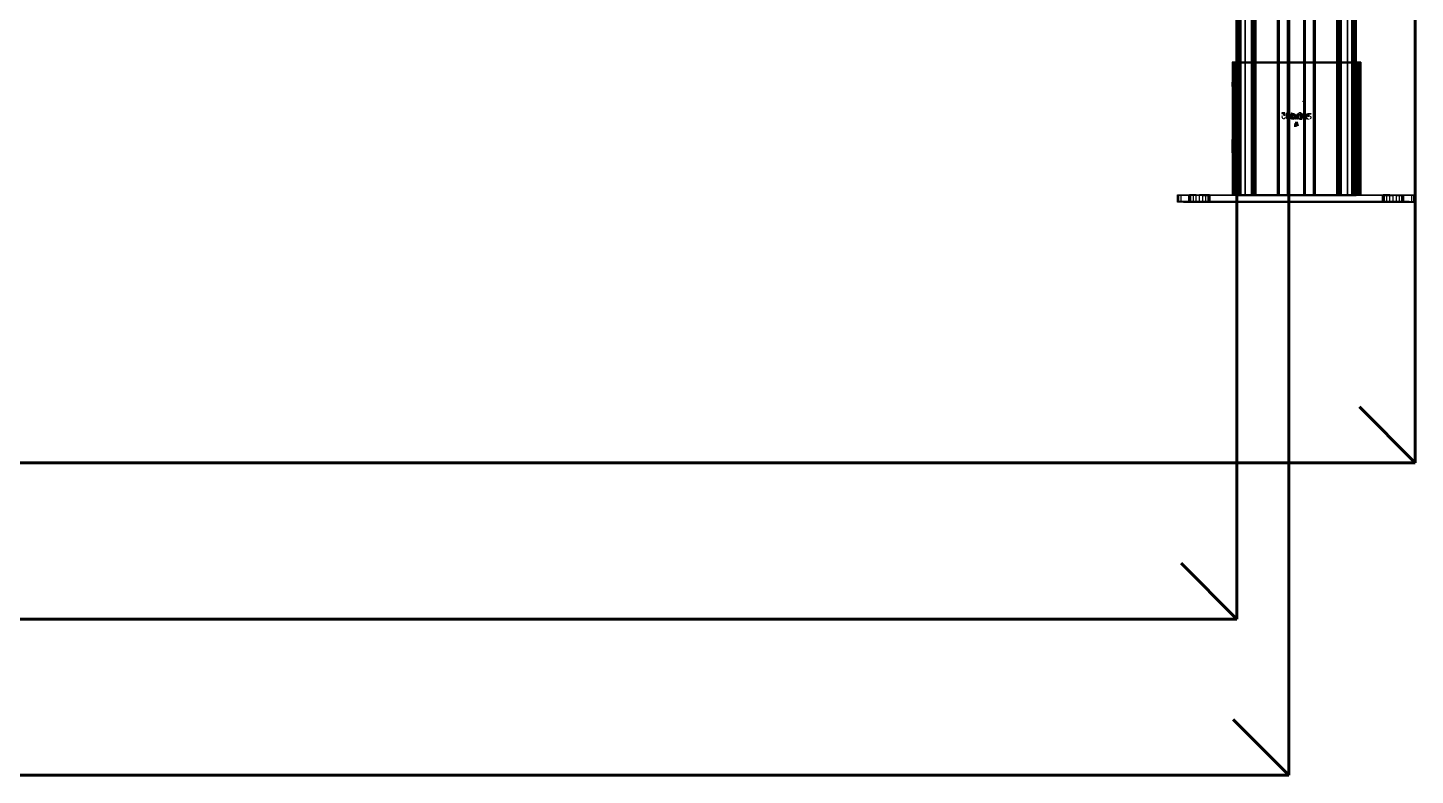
# Model space of a CAD drawing. Extents: x -1.15 to 3.72, y -0.59 to 4.79.
# Drawn here: x 2.678 to 3.724, y -0.592 to -0.028 of the extents above; entities that cross this region are included whole.
import ezdxf

# ---------------------------------------------------------------- set-up
doc = ezdxf.new("R2010")
doc.units = 0
doc.layers.add('DIMS', color=7, linetype='Continuous')
doc.layers.add('OUTLINES', color=7, linetype='Continuous', true_color=0x000009)

msp = doc.modelspace()

# ---------------------------------------------------------------- linework, layer by layer
at = {"layer": 'DIMS', "lineweight": 60}
for p, q in [((3.5896, 2.2928), (3.5896, -0.4739)), ((3.629, 2.2928), (3.629, -0.5916)), ((3.7242, 2.2928), (3.7242, -0.3561)), ((3.7242, -0.3561), (3.6822, -0.3141)), ((-0.555, -0.3561), (3.7242, -0.3561)), ((3.5896, -0.4739), (3.5476, -0.4319)), ((-0.4204, -0.4739), (3.5896, -0.4739)), ((3.629, -0.5916), (3.587, -0.5496)), ((-0.4599, -0.5916), (3.629, -0.5916))]:
    msp.add_line(p, q, dxfattribs=at)
at = {"layer": 'OUTLINES'}
for p, q in [((3.5896, 4.7451), (3.5896, -0.1549)), ((3.5897, 4.7456), (3.5897, -0.1544)), ((3.5897, -0.1549), (3.5897, 4.7451)), ((3.59, 4.7456), (3.59, -0.1544)), ((3.59, 4.7451), (3.59, -0.1549)), ((3.5902, -0.1544), (3.5902, 4.7456)), ((3.5902, 4.7451), (3.5902, -0.1549)), ((3.5912, 4.7456), (3.5912, -0.1544)), ((3.5912, 4.7451), (3.5912, -0.1549)), ((3.5913, -0.1544), (3.5913, 4.7456)), ((3.5913, 4.7451), (3.5913, -0.1549)), ((3.5914, -0.1544), (3.5914, 4.7456)), ((3.5914, -0.1549), (3.5914, 4.7451)), ((3.5915, 4.7456), (3.5915, -0.1544)), ((3.5915, -0.1549), (3.5915, 4.7451)), ((3.592, -0.1544), (3.592, 4.7456)), ((3.592, -0.1549), (3.592, 4.7451)), ((3.5928, 4.7456), (3.5928, -0.1544)), ((3.5928, -0.1549), (3.5928, 4.7451)), ((3.5959, 4.7456), (3.5959, -0.1544)), ((3.5959, -0.1549), (3.5959, 4.7451)), ((3.6008, -0.1544), (3.6008, 4.7456)), ((3.6008, 4.7451), (3.6008, -0.1549)), ((3.6016, 4.7456), (3.6016, -0.1544)), ((3.6016, 4.7451), (3.6016, -0.1549)), ((3.6021, 4.7456), (3.6021, -0.1544)), ((3.6021, -0.1549), (3.6021, 4.7451)), ((3.6022, 4.7456), (3.6022, -0.1544)), ((3.6022, 4.7451), (3.6022, -0.1549)), ((3.6023, -0.1544), (3.6023, 4.7456)), ((3.6023, 4.7451), (3.6023, -0.1549)), ((3.6024, -0.1544), (3.6024, 4.7456)), ((3.6024, -0.1549), (3.6024, 4.7451)), ((3.6034, -0.1544), (3.6034, 4.7456)), ((3.6034, 4.7451), (3.6034, -0.1549)), ((3.6036, -0.1544), (3.6036, 4.7456)), ((3.6036, -0.1549), (3.6036, 4.7451)), ((3.6039, 4.7456), (3.6039, -0.1544)), ((3.6039, -0.1549), (3.6039, 4.7451)), ((3.604, -0.1549), (3.604, 4.7451)), ((3.6204, 4.7456), (3.6204, -0.1544)), ((3.6204, -0.1549), (3.6204, 4.7451)), ((3.6208, -0.1544), (3.6208, 4.7456)), ((3.6208, 4.7451), (3.6208, -0.1549)), ((3.6216, 4.7456), (3.6216, -0.1544)), ((3.6216, -0.1549), (3.6216, 4.7451)), ((3.6278, 4.7456), (3.6278, -0.1544)), ((3.6278, -0.1549), (3.6278, 4.7451)), ((3.6286, -0.1544), (3.6286, 4.7456)), ((3.6286, 4.7451), (3.6286, -0.1549)), ((3.629, 4.7456), (3.629, -0.1544)), ((3.629, -0.1549), (3.629, 4.7451)), ((3.6401, -0.1544), (3.6401, 4.7456)), ((3.6401, 4.7451), (3.6401, -0.1549)), ((3.6405, 4.7456), (3.6405, -0.1544)), ((3.6405, -0.1549), (3.6405, 4.7451)), ((3.6413, -0.1544), (3.6413, 4.7456)), ((3.6413, 4.7451), (3.6413, -0.1549)), ((3.6475, -0.1544), (3.6475, 4.7456)), ((3.6475, 4.7451), (3.6475, -0.1549)), ((3.6483, 4.7456), (3.6483, -0.1544)), ((3.6483, -0.1549), (3.6483, 4.7451)), ((3.6484, 4.7456), (3.6484, -0.1544)), ((3.6484, -0.1549), (3.6484, 4.7451)), ((3.6488, -0.1544), (3.6488, 4.7456)), ((3.6488, 4.7451), (3.6488, -0.1549)), ((3.6651, -0.1544), (3.6651, 4.7456)), ((3.6653, -0.1544), (3.6653, 4.7456)), ((3.6653, 4.7451), (3.6653, -0.1549)), ((3.6655, -0.1544), (3.6655, 4.7456)), ((3.6655, -0.1549), (3.6655, 4.7451)), ((3.6658, 4.7456), (3.6658, -0.1544)), ((3.6658, -0.1549), (3.6658, 4.7451)), ((3.6667, -0.1544), (3.6667, 4.7456)), ((3.6667, -0.1549), (3.6667, 4.7451)), ((3.6668, 4.7456), (3.6668, -0.1544)), ((3.6668, -0.1549), (3.6668, 4.7451)), ((3.6669, 4.7456), (3.6669, -0.1544)), ((3.6669, 4.7451), (3.6669, -0.1549)), ((3.667, -0.1544), (3.667, 4.7456)), ((3.667, 4.7451), (3.667, -0.1549)), ((3.6675, 4.7456), (3.6675, -0.1544)), ((3.6675, 4.7451), (3.6675, -0.1549)), ((3.6683, 4.7456), (3.6683, -0.1544)), ((3.6683, -0.1549), (3.6683, 4.7451)), ((3.6732, -0.1544), (3.6732, 4.7456)), ((3.6732, 4.7451), (3.6732, -0.1549)), ((3.6764, -0.1544), (3.6764, 4.7456)), ((3.6764, 4.7451), (3.6764, -0.1549)), ((3.6772, -0.1544), (3.6772, 4.7456)), ((3.6772, -0.1549), (3.6772, 4.7451)), ((3.6777, -0.1544), (3.6777, 4.7456)), ((3.6777, 4.7451), (3.6777, -0.1549)), ((3.6778, -0.1544), (3.6778, 4.7456)), ((3.6778, -0.1549), (3.6778, 4.7451)), ((3.6779, 4.7456), (3.6779, -0.1544)), ((3.6779, -0.1549), (3.6779, 4.7451)), ((3.678, 4.7456), (3.678, -0.1544)), ((3.678, 4.7451), (3.678, -0.1549)), ((3.6789, 4.7456), (3.6789, -0.1544)), ((3.6789, -0.1549), (3.6789, 4.7451)), ((3.6791, 4.7456), (3.6791, -0.1544)), ((3.6791, 4.7451), (3.6791, -0.1549)), ((3.6794, -0.1544), (3.6794, 4.7456)), ((3.6794, 4.7451), (3.6794, -0.1549)), ((3.6796, 4.7456), (3.6796, -0.1544)), ((3.5886, -0.0544), (3.5861, -0.0544)), ((3.5861, -0.0544), (3.5861, -0.1544)), ((3.5861, -0.0549), (3.5886, -0.0549)), ((3.5861, -0.0549), (3.5861, -0.1549)), ((3.5861, -0.0626), (3.5886, -0.0626)), ((3.5861, -0.0626), (3.5861, -0.0633)), ((3.5863, -0.1544), (3.5863, -0.0544)), ((3.5869, -0.0544), (3.5863, -0.0544)), ((3.5863, -0.1549), (3.5863, -0.0549)), ((3.5863, -0.0549), (3.5869, -0.0549)), ((3.5869, -0.1544), (3.5869, -0.0544)), ((3.5879, -0.0544), (3.5869, -0.0544)), ((3.5869, -0.1549), (3.5869, -0.0549)), ((3.5869, -0.0549), (3.5879, -0.0549)), ((3.5879, -0.1544), (3.5879, -0.0544)), ((3.5892, -0.0544), (3.5879, -0.0544)), ((3.5879, -0.1549), (3.5879, -0.0549)), ((3.5879, -0.0549), (3.5892, -0.0549)), ((3.5886, -0.1544), (3.5886, -0.0544)), ((3.5886, -0.0549), (3.5886, -0.1549)), ((3.5886, -0.0626), (3.5886, -0.0633)), ((3.5888, -0.0544), (3.5888, -0.1544)), ((3.5896, -0.0544), (3.5888, -0.0544)), ((3.5888, -0.0549), (3.5896, -0.0549)), ((3.5888, -0.0549), (3.5888, -0.1549)), ((3.5892, -0.1544), (3.5892, -0.0544)), ((3.5906, -0.0544), (3.5892, -0.0544)), ((3.5892, -0.1549), (3.5892, -0.0549)), ((3.5892, -0.0549), (3.5906, -0.0549)), ((3.5896, -0.0544), (3.5896, -0.1544)), ((3.5906, -0.0544), (3.5896, -0.0544)), ((3.5896, -0.0549), (3.5906, -0.0549)), ((3.5896, -0.0549), (3.5896, -0.1549)), ((3.5906, -0.1544), (3.5906, -0.0544)), ((3.6786, -0.0544), (3.5906, -0.0544)), ((3.5906, -0.0549), (3.6786, -0.0549)), ((3.5906, -0.0549), (3.5906, -0.1549)), ((3.68, -0.0544), (3.6786, -0.0544)), ((3.6786, -0.0544), (3.6786, -0.1544)), ((3.6796, -0.0544), (3.6786, -0.0544)), ((3.6786, -0.0549), (3.68, -0.0549)), ((3.6786, -0.0549), (3.6796, -0.0549)), ((3.6786, -0.1549), (3.6786, -0.0549)), ((3.6796, -0.0544), (3.6796, -0.1544)), ((3.6803, -0.0544), (3.6796, -0.0544)), ((3.6796, -0.0549), (3.6803, -0.0549)), ((3.6796, -0.0549), (3.6796, -0.1549)), ((3.68, -0.1544), (3.68, -0.0544)), ((3.6812, -0.0544), (3.68, -0.0544)), ((3.68, -0.1549), (3.68, -0.0549)), ((3.68, -0.0549), (3.6812, -0.0549)), ((3.6803, -0.0544), (3.6803, -0.1544)), ((3.6803, -0.0549), (3.6803, -0.1549)), ((3.6806, -0.0544), (3.6806, -0.1544)), ((3.6831, -0.0544), (3.6806, -0.0544)), ((3.6806, -0.0549), (3.6831, -0.0549)), ((3.6806, -0.1549), (3.6806, -0.0549)), ((3.6831, -0.0626), (3.6806, -0.0626)), ((3.6806, -0.0626), (3.6806, -0.0633)), ((3.6812, -0.1544), (3.6812, -0.0544)), ((3.6822, -0.0544), (3.6812, -0.0544)), ((3.6812, -0.1549), (3.6812, -0.0549)), ((3.6812, -0.0549), (3.6822, -0.0549)), ((3.6822, -0.1544), (3.6822, -0.0544)), ((3.6829, -0.0544), (3.6822, -0.0544)), ((3.6822, -0.1549), (3.6822, -0.0549)), ((3.6822, -0.0549), (3.6829, -0.0549)), ((3.6829, -0.1544), (3.6829, -0.0544)), ((3.6829, -0.1549), (3.6829, -0.0549)), ((3.6831, -0.0544), (3.6831, -0.1544)), ((3.6831, -0.0549), (3.6831, -0.1549)), ((3.6831, -0.0626), (3.6831, -0.0633)), ((3.5861, -0.0632), (3.5886, -0.0632)), ((3.5861, -0.0632), (3.5861, -0.0639)), ((3.5861, -0.0633), (3.5886, -0.0633)), ((3.5861, -0.0633), (3.5861, -0.0644)), ((3.5861, -0.0639), (3.5886, -0.0639)), ((3.5861, -0.0639), (3.5861, -0.065)), ((3.5861, -0.0644), (3.5886, -0.0644)), ((3.5861, -0.0644), (3.5861, -0.0658)), ((3.5861, -0.065), (3.5886, -0.065)), ((3.5861, -0.065), (3.5861, -0.0664)), ((3.5861, -0.0658), (3.5886, -0.0658)), ((3.5861, -0.0658), (3.5861, -0.0674)), ((3.5861, -0.0664), (3.5886, -0.0664)), ((3.5861, -0.0664), (3.5861, -0.0679)), ((3.5861, -0.0674), (3.5886, -0.0674)), ((3.5861, -0.0674), (3.5861, -0.0689)), ((3.5861, -0.0679), (3.5886, -0.0679)), ((3.5861, -0.0679), (3.5861, -0.0695)), ((3.5861, -0.0689), (3.5886, -0.0689)), ((3.5861, -0.0689), (3.5861, -0.0703)), ((3.5861, -0.0695), (3.5886, -0.0695)), ((3.5861, -0.0709), (3.5861, -0.0695)), ((3.5861, -0.0703), (3.5886, -0.0703)), ((3.5861, -0.0714), (3.5861, -0.0703)), ((3.5861, -0.0709), (3.5886, -0.0709)), ((3.5861, -0.072), (3.5861, -0.0709)), ((3.5861, -0.0714), (3.5886, -0.0714)), ((3.5861, -0.0721), (3.5861, -0.0714)), ((3.5861, -0.072), (3.5886, -0.072)), ((3.5861, -0.0727), (3.5861, -0.072)), ((3.5861, -0.0721), (3.5886, -0.0721)), ((3.5861, -0.0727), (3.5886, -0.0727)), ((3.5886, -0.0632), (3.5886, -0.0639)), ((3.5886, -0.0633), (3.5886, -0.0644)), ((3.5886, -0.0639), (3.5886, -0.065)), ((3.5886, -0.0644), (3.5886, -0.0658)), ((3.5886, -0.065), (3.5886, -0.0664)), ((3.5886, -0.0658), (3.5886, -0.0674)), ((3.5886, -0.0664), (3.5886, -0.0679)), ((3.5886, -0.0674), (3.5886, -0.0689)), ((3.5886, -0.0679), (3.5886, -0.0695)), ((3.5886, -0.0703), (3.5886, -0.0689)), ((3.5886, -0.0695), (3.5886, -0.0709)), ((3.5886, -0.0714), (3.5886, -0.0703)), ((3.5886, -0.072), (3.5886, -0.0709)), ((3.5886, -0.0721), (3.5886, -0.0714)), ((3.5886, -0.0727), (3.5886, -0.072)), ((3.6831, -0.0632), (3.6806, -0.0632)), ((3.6806, -0.0632), (3.6806, -0.0639)), ((3.6831, -0.0633), (3.6806, -0.0633)), ((3.6806, -0.0633), (3.6806, -0.0644)), ((3.6831, -0.0639), (3.6806, -0.0639)), ((3.6806, -0.0639), (3.6806, -0.065)), ((3.6831, -0.0644), (3.6806, -0.0644)), ((3.6806, -0.0644), (3.6806, -0.0658)), ((3.6831, -0.065), (3.6806, -0.065)), ((3.6806, -0.065), (3.6806, -0.0664)), ((3.6831, -0.0658), (3.6806, -0.0658)), ((3.6806, -0.0658), (3.6806, -0.0674)), ((3.6831, -0.0664), (3.6806, -0.0664)), ((3.6806, -0.0664), (3.6806, -0.0679)), ((3.6831, -0.0674), (3.6806, -0.0674)), ((3.6806, -0.0674), (3.6806, -0.0689)), ((3.6831, -0.0679), (3.6806, -0.0679)), ((3.6806, -0.0679), (3.6806, -0.0695)), ((3.6831, -0.0689), (3.6806, -0.0689)), ((3.6806, -0.0689), (3.6806, -0.0703)), ((3.6831, -0.0695), (3.6806, -0.0695)), ((3.6806, -0.0709), (3.6806, -0.0695)), ((3.6831, -0.0703), (3.6806, -0.0703)), ((3.6806, -0.0714), (3.6806, -0.0703)), ((3.6831, -0.0709), (3.6806, -0.0709)), ((3.6806, -0.072), (3.6806, -0.0709)), ((3.6831, -0.0714), (3.6806, -0.0714)), ((3.6806, -0.0721), (3.6806, -0.0714)), ((3.6831, -0.072), (3.6806, -0.072)), ((3.6806, -0.0727), (3.6806, -0.072)), ((3.6831, -0.0721), (3.6806, -0.0721)), ((3.6831, -0.0727), (3.6806, -0.0727)), ((3.6831, -0.0632), (3.6831, -0.0639)), ((3.6831, -0.0633), (3.6831, -0.0644)), ((3.6831, -0.0639), (3.6831, -0.065)), ((3.6831, -0.0644), (3.6831, -0.0658)), ((3.6831, -0.065), (3.6831, -0.0664)), ((3.6831, -0.0658), (3.6831, -0.0674)), ((3.6831, -0.0664), (3.6831, -0.0679)), ((3.6831, -0.0674), (3.6831, -0.0689)), ((3.6831, -0.0679), (3.6831, -0.0695)), ((3.6831, -0.0703), (3.6831, -0.0689)), ((3.6831, -0.0695), (3.6831, -0.0709)), ((3.6831, -0.0714), (3.6831, -0.0703)), ((3.6831, -0.072), (3.6831, -0.0709)), ((3.6831, -0.0721), (3.6831, -0.0714)), ((3.6831, -0.0727), (3.6831, -0.072)), ((3.6288, -0.0835), (3.6298, -0.0834)), ((3.626, -0.0926), (3.6237, -0.0926)), ((3.6237, -0.0926), (3.6237, -0.0931)), ((3.6237, -0.0931), (3.6255, -0.0931)), ((3.6255, -0.0931), (3.6255, -0.0942)), ((3.626, -0.0947), (3.626, -0.0926)), ((3.6271, -0.093), (3.6268, -0.0937)), ((3.6268, -0.0937), (3.6268, -0.0947)), ((3.6269, -0.0937), (3.6268, -0.0947)), ((3.6271, -0.093), (3.6269, -0.0937)), ((3.6276, -0.0926), (3.6271, -0.093)), ((3.6275, -0.0926), (3.6271, -0.093)), ((3.6273, -0.0939), (3.6272, -0.0945)), ((3.6276, -0.0934), (3.6273, -0.0939)), ((3.6274, -0.0939), (3.6275, -0.0934)), ((3.6281, -0.0925), (3.6275, -0.0926)), ((3.6281, -0.0925), (3.6276, -0.0926)), ((3.6278, -0.0944), (3.628, -0.0937)), ((3.6285, -0.093), (3.628, -0.0931)), ((3.6287, -0.0926), (3.6281, -0.0925)), ((3.6291, -0.0931), (3.6285, -0.093)), ((3.6291, -0.093), (3.6287, -0.0926)), ((3.6288, -0.0934), (3.6289, -0.0939)), ((3.6289, -0.0939), (3.6289, -0.0947)), ((3.6294, -0.0938), (3.6291, -0.093)), ((3.6294, -0.0937), (3.6291, -0.093)), ((3.6293, -0.0941), (3.6294, -0.0948)), ((3.6295, -0.0947), (3.6294, -0.0937)), ((3.6295, -0.0947), (3.6294, -0.0938)), ((3.6298, -0.094), (3.6295, -0.0934)), ((3.6305, -0.0944), (3.6308, -0.0935)), ((3.6305, -0.0942), (3.6308, -0.0935)), ((3.6308, -0.0935), (3.6312, -0.0931)), ((3.6309, -0.0964), (3.6309, -0.0925)), ((3.6309, -0.0925), (3.6314, -0.0925)), ((3.6312, -0.0939), (3.631, -0.0945)), ((3.6312, -0.0931), (3.6318, -0.093)), ((3.6315, -0.0935), (3.6315, -0.0964)), ((3.6323, -0.0935), (3.6315, -0.0935)), ((3.6316, -0.093), (3.6323, -0.0931)), ((3.6318, -0.093), (3.6324, -0.0931)), ((3.6324, -0.0931), (3.6328, -0.0936)), ((3.6325, -0.0945), (3.6324, -0.0939)), ((3.6328, -0.0936), (3.6331, -0.0943)), ((3.6328, -0.0936), (3.6331, -0.0942)), ((3.6335, -0.0936), (3.6329, -0.0936)), ((3.6329, -0.0936), (3.634, -0.0952)), ((3.6334, -0.0941), (3.6341, -0.0941)), ((3.6345, -0.0958), (3.6334, -0.0941)), ((3.6343, -0.0948), (3.6335, -0.0936)), ((3.6341, -0.0941), (3.6348, -0.0953)), ((3.6351, -0.0936), (3.6343, -0.0948)), ((3.6346, -0.0952), (3.6357, -0.0936)), ((3.6348, -0.0953), (3.6356, -0.0941)), ((3.6357, -0.0936), (3.6351, -0.0936)), ((3.6362, -0.0941), (3.6351, -0.0957)), ((3.6356, -0.0941), (3.6362, -0.0941)), ((3.6361, -0.0937), (3.636, -0.0947)), ((3.6363, -0.093), (3.6361, -0.0937)), ((3.6368, -0.0926), (3.6363, -0.093)), ((3.6366, -0.0939), (3.6367, -0.0934)), ((3.6374, -0.0925), (3.6368, -0.0926)), ((3.6375, -0.0935), (3.6369, -0.0937)), ((3.6369, -0.0941), (3.6377, -0.0941)), ((3.638, -0.0926), (3.6374, -0.0925)), ((3.6377, -0.0941), (3.6377, -0.0969)), ((3.6384, -0.093), (3.638, -0.0926)), ((3.638, -0.0934), (3.6381, -0.0939)), ((3.6381, -0.0939), (3.6381, -0.0947)), ((3.6382, -0.0969), (3.6382, -0.0931)), ((3.6387, -0.0938), (3.6384, -0.093)), ((3.6386, -0.0937), (3.6384, -0.093)), ((3.6387, -0.0947), (3.6386, -0.0937)), ((3.6387, -0.0947), (3.6387, -0.0938)), ((3.6392, -0.0944), (3.6392, -0.0938)), ((3.6392, -0.0939), (3.6392, -0.0944)), ((3.6403, -0.0841), (3.6393, -0.084)), ((3.6393, -0.0935), (3.6397, -0.0929)), ((3.6397, -0.0944), (3.64, -0.0935)), ((3.6397, -0.0942), (3.64, -0.0935)), ((3.6398, -0.0936), (3.6398, -0.0943)), ((3.64, -0.0935), (3.6404, -0.0931)), ((3.6401, -0.0926), (3.6406, -0.0925)), ((3.6404, -0.0939), (3.6403, -0.0945)), ((3.6404, -0.0931), (3.641, -0.093)), ((3.6406, -0.0925), (3.6411, -0.0926)), ((3.641, -0.093), (3.6416, -0.0931)), ((3.6411, -0.0926), (3.6415, -0.0929)), ((3.6414, -0.0939), (3.6412, -0.0932)), ((3.6413, -0.0944), (3.6414, -0.0939)), ((3.6416, -0.0931), (3.642, -0.0936)), ((3.6418, -0.0945), (3.6416, -0.0939)), ((3.6418, -0.0933), (3.6419, -0.0939)), ((3.6419, -0.0939), (3.6418, -0.0946)), ((3.642, -0.0936), (3.6423, -0.0943)), ((3.642, -0.0936), (3.6423, -0.0942)), ((3.6431, -0.0953), (3.6431, -0.0931)), ((3.6431, -0.0931), (3.6455, -0.0931)), ((3.6455, -0.0936), (3.6437, -0.0936)), ((3.6437, -0.0936), (3.6437, -0.0947)), ((3.6455, -0.0931), (3.6455, -0.0936)), ((3.6238, -0.0948), (3.6237, -0.0954)), ((3.6237, -0.0954), (3.6238, -0.096)), ((3.6238, -0.096), (3.624, -0.0965)), ((3.624, -0.0965), (3.6245, -0.0968)), ((3.6251, -0.0942), (3.6245, -0.0942)), ((3.6251, -0.0969), (3.6262, -0.0966)), ((3.6262, -0.0966), (3.6262, -0.096)), ((3.6268, -0.0947), (3.6268, -0.0955)), ((3.6268, -0.0947), (3.6269, -0.0957)), ((3.6268, -0.0955), (3.6271, -0.0964)), ((3.6269, -0.0957), (3.6271, -0.0964)), ((3.6271, -0.0964), (3.6275, -0.0968)), ((3.6272, -0.0945), (3.6273, -0.0951)), ((3.6273, -0.0947), (3.6274, -0.0942)), ((3.6274, -0.0954), (3.6273, -0.0947)), ((3.6273, -0.0951), (3.6277, -0.0955)), ((3.6275, -0.096), (3.6274, -0.0954)), ((3.6275, -0.0968), (3.6281, -0.0969)), ((3.6276, -0.0968), (3.6276, -0.0974)), ((3.6278, -0.0949), (3.6278, -0.0944)), ((3.6281, -0.0969), (3.6287, -0.0967)), ((3.6286, -0.0968), (3.6281, -0.0969)), ((3.6281, -0.0969), (3.6287, -0.0968)), ((3.6281, -0.0974), (3.6289, -0.0972)), ((3.6294, -0.0951), (3.6286, -0.0953)), ((3.6287, -0.0968), (3.6292, -0.0963)), ((3.6287, -0.0967), (3.6292, -0.0963)), ((3.6289, -0.0953), (3.6288, -0.096)), ((3.6289, -0.0947), (3.6289, -0.0953)), ((3.6289, -0.0957), (3.6294, -0.0955)), ((3.6289, -0.0972), (3.6295, -0.0967)), ((3.6293, -0.0961), (3.629, -0.0966)), ((3.629, -0.0966), (3.6292, -0.0961)), ((3.6292, -0.0961), (3.6294, -0.0955)), ((3.6292, -0.0963), (3.6294, -0.0956)), ((3.6292, -0.0963), (3.6294, -0.0957)), ((3.6294, -0.0955), (3.6293, -0.0961)), ((3.6294, -0.0956), (3.6295, -0.0947)), ((3.6294, -0.0957), (3.6295, -0.0947)), ((3.6295, -0.0967), (3.6298, -0.096)), ((3.6298, -0.096), (3.6299, -0.0955)), ((3.6299, -0.095), (3.6299, -0.0943)), ((3.6299, -0.0944), (3.6299, -0.095)), ((3.6299, -0.0955), (3.6299, -0.095)), ((3.6302, -0.0964), (3.6309, -0.0964)), ((3.6323, -0.0968), (3.6302, -0.0968)), ((3.6304, -0.0952), (3.6305, -0.0942)), ((3.6304, -0.0952), (3.6305, -0.0944)), ((3.6305, -0.0962), (3.6304, -0.0952)), ((3.6308, -0.0969), (3.6305, -0.0962)), ((3.6312, -0.0973), (3.6308, -0.0969)), ((3.631, -0.0945), (3.631, -0.0952)), ((3.631, -0.0952), (3.631, -0.0959)), ((3.631, -0.0959), (3.6311, -0.0965)), ((3.6318, -0.0974), (3.6312, -0.0973)), ((3.6315, -0.0964), (3.6323, -0.0964)), ((3.6324, -0.0973), (3.6318, -0.0974)), ((3.6324, -0.0965), (3.6325, -0.096)), ((3.6328, -0.0969), (3.6324, -0.0973)), ((3.6326, -0.0952), (3.6325, -0.0947)), ((3.6325, -0.096), (3.6326, -0.0952)), ((3.6331, -0.0961), (3.6328, -0.0969)), ((3.6331, -0.0962), (3.6328, -0.0969)), ((3.634, -0.0952), (3.6329, -0.0968)), ((3.6329, -0.0968), (3.6336, -0.0968)), ((3.6335, -0.1018), (3.6329, -0.1018)), ((3.6329, -0.1021), (3.6334, -0.1021)), ((3.6331, -0.0942), (3.6331, -0.0952)), ((3.6331, -0.0943), (3.6331, -0.0952)), ((3.6331, -0.0952), (3.6331, -0.0961)), ((3.6331, -0.0952), (3.6331, -0.0962)), ((3.6338, -0.1008), (3.6331, -0.1008)), ((3.6331, -0.1011), (3.6337, -0.1011)), ((3.6334, -0.1021), (3.6332, -0.103)), ((3.6334, -0.0973), (3.6345, -0.0958)), ((3.634, -0.0973), (3.6334, -0.0973)), ((3.6337, -0.1011), (3.6335, -0.1018)), ((3.6335, -0.103), (3.6337, -0.1021)), ((3.6336, -0.0968), (3.6343, -0.0956)), ((3.6337, -0.1021), (3.6343, -0.1021)), ((3.634, -0.0999), (3.6338, -0.1008)), ((3.6338, -0.1003), (3.6343, -0.1003)), ((3.6344, -0.1005), (3.6338, -0.1005)), ((3.6338, -0.1018), (3.634, -0.1011)), ((3.6343, -0.1018), (3.6338, -0.1018)), ((3.6348, -0.0961), (3.634, -0.0973)), ((3.634, -0.1008), (3.6342, -0.0999)), ((3.6346, -0.1008), (3.634, -0.1008)), ((3.634, -0.1011), (3.6345, -0.1011)), ((3.634, -0.1013), (3.6346, -0.1013)), ((3.6346, -0.1016), (3.634, -0.1016)), ((3.6343, -0.1021), (3.634, -0.103)), ((3.6343, -0.1003), (3.6341, -0.0994)), ((3.6343, -0.0956), (3.6351, -0.0968)), ((3.6343, -0.0994), (3.6346, -0.1003)), ((3.6345, -0.1011), (3.6343, -0.1018)), ((3.6343, -0.103), (3.6345, -0.1021)), ((3.6346, -0.1013), (3.6344, -0.1005)), ((3.6345, -0.1021), (3.6351, -0.1021)), ((3.6357, -0.0968), (3.6346, -0.0952)), ((3.6348, -0.0999), (3.6346, -0.1008)), ((3.6346, -0.1003), (3.6351, -0.1003)), ((3.6352, -0.1005), (3.6346, -0.1005)), ((3.6346, -0.1005), (3.6348, -0.1013)), ((3.6346, -0.1018), (3.6348, -0.1011)), ((3.6348, -0.1024), (3.6346, -0.1016)), ((3.6351, -0.1018), (3.6346, -0.1018)), ((3.6356, -0.0973), (3.6348, -0.0961)), ((3.6348, -0.1008), (3.6351, -0.0999)), ((3.6354, -0.1008), (3.6348, -0.1008)), ((3.6348, -0.1011), (3.6354, -0.1011)), ((3.6348, -0.1013), (3.6354, -0.1013)), ((3.6351, -0.1003), (3.6349, -0.0994)), ((3.6354, -0.1016), (3.6349, -0.1016)), ((3.6349, -0.1016), (3.6351, -0.1024)), ((3.6351, -0.0957), (3.6362, -0.0973)), ((3.6351, -0.0968), (3.6357, -0.0968)), ((3.6352, -0.0994), (3.6354, -0.1003)), ((3.6354, -0.1013), (3.6352, -0.1005)), ((3.6354, -0.1003), (3.636, -0.1003)), ((3.6357, -0.1024), (3.6354, -0.1016)), ((3.6355, -0.1005), (3.6356, -0.1013)), ((3.636, -0.1005), (3.6355, -0.1005)), ((3.6362, -0.0973), (3.6356, -0.0973)), ((3.6356, -0.1013), (3.6362, -0.1013)), ((3.6357, -0.1016), (3.6359, -0.1024)), ((3.6362, -0.1016), (3.6357, -0.1016)), ((3.636, -0.0947), (3.6361, -0.0955)), ((3.636, -0.0947), (3.6361, -0.0957)), ((3.6361, -0.0955), (3.6363, -0.0964)), ((3.6361, -0.0957), (3.6363, -0.0964)), ((3.6363, -0.0964), (3.6368, -0.0968)), ((3.6366, -0.0947), (3.6366, -0.0942)), ((3.6366, -0.0954), (3.6366, -0.0947)), ((3.6367, -0.096), (3.6366, -0.0954)), ((3.6368, -0.0968), (3.6374, -0.0969)), ((3.6377, -0.0969), (3.6369, -0.0969)), ((3.6369, -0.0973), (3.639, -0.0973)), ((3.6374, -0.0969), (3.638, -0.0967)), ((3.6374, -0.0969), (3.6379, -0.0968)), ((3.6379, -0.0968), (3.6384, -0.0963)), ((3.6381, -0.0953), (3.638, -0.096)), ((3.638, -0.0967), (3.6384, -0.0963)), ((3.6381, -0.0947), (3.6381, -0.0953)), ((3.639, -0.0969), (3.6382, -0.0969)), ((3.6384, -0.0963), (3.6386, -0.0956)), ((3.6384, -0.0963), (3.6386, -0.0957)), ((3.6386, -0.0956), (3.6387, -0.0947)), ((3.6386, -0.0957), (3.6387, -0.0947)), ((3.6392, -0.095), (3.6392, -0.0944)), ((3.6392, -0.0944), (3.6392, -0.0949)), ((3.6392, -0.0949), (3.6393, -0.0954)), ((3.6397, -0.0962), (3.6393, -0.0954)), ((3.6397, -0.0952), (3.6397, -0.0942)), ((3.6397, -0.0952), (3.6397, -0.0944)), ((3.6397, -0.0962), (3.6397, -0.0952)), ((3.64, -0.0969), (3.6397, -0.0962)), ((3.6402, -0.0967), (3.6397, -0.0962)), ((3.6398, -0.0946), (3.6405, -0.0948)), ((3.6398, -0.095), (3.6399, -0.0956)), ((3.6404, -0.0973), (3.64, -0.0969)), ((3.6403, -0.0945), (3.6402, -0.0952)), ((3.6402, -0.0952), (3.6403, -0.0959)), ((3.6407, -0.0953), (3.6402, -0.0952)), ((3.6411, -0.0969), (3.6402, -0.0967)), ((3.6403, -0.0959), (3.6404, -0.0965)), ((3.641, -0.0974), (3.6404, -0.0973)), ((3.6405, -0.0963), (3.641, -0.0964)), ((3.6406, -0.0968), (3.6411, -0.0969)), ((3.6416, -0.0973), (3.641, -0.0974)), ((3.6416, -0.0965), (3.6418, -0.096)), ((3.6416, -0.0963), (3.6416, -0.0968)), ((3.642, -0.0969), (3.6416, -0.0973)), ((3.6418, -0.0952), (3.6418, -0.0947)), ((3.6418, -0.096), (3.6418, -0.0952)), ((3.6423, -0.0961), (3.642, -0.0969)), ((3.6423, -0.0962), (3.642, -0.0969)), ((3.6423, -0.0942), (3.6424, -0.0952)), ((3.6423, -0.0943), (3.6424, -0.0952)), ((3.6424, -0.0952), (3.6423, -0.0961)), ((3.6424, -0.0952), (3.6423, -0.0962)), ((3.643, -0.0972), (3.643, -0.0966)), ((3.6441, -0.0974), (3.643, -0.0972)), ((3.644, -0.0952), (3.6435, -0.0952)), ((3.6441, -0.0947), (3.6446, -0.0947)), ((3.645, -0.095), (3.6454, -0.0954)), ((3.6454, -0.0965), (3.6451, -0.097)), ((3.6454, -0.0954), (3.6455, -0.096)), ((3.6455, -0.096), (3.6454, -0.0965)), ((3.5861, -0.1126), (3.5886, -0.1126)), ((3.5861, -0.1133), (3.5861, -0.1126)), ((3.5861, -0.1132), (3.5886, -0.1132)), ((3.5861, -0.1139), (3.5861, -0.1132)), ((3.5861, -0.1133), (3.5886, -0.1133)), ((3.5861, -0.1144), (3.5861, -0.1133)), ((3.5861, -0.1139), (3.5886, -0.1139)), ((3.5861, -0.115), (3.5861, -0.1139)), ((3.5861, -0.1144), (3.5886, -0.1144)), ((3.5861, -0.1158), (3.5861, -0.1144)), ((3.5861, -0.115), (3.5886, -0.115)), ((3.5861, -0.1164), (3.5861, -0.115)), ((3.5886, -0.1133), (3.5886, -0.1126)), ((3.5886, -0.1139), (3.5886, -0.1132)), ((3.5886, -0.1144), (3.5886, -0.1133)), ((3.5886, -0.115), (3.5886, -0.1139)), ((3.5886, -0.1158), (3.5886, -0.1144)), ((3.5886, -0.1164), (3.5886, -0.115)), ((3.6831, -0.1126), (3.6806, -0.1126)), ((3.6806, -0.1133), (3.6806, -0.1126)), ((3.6831, -0.1132), (3.6806, -0.1132)), ((3.6806, -0.1139), (3.6806, -0.1132)), ((3.6831, -0.1133), (3.6806, -0.1133)), ((3.6806, -0.1144), (3.6806, -0.1133)), ((3.6831, -0.1139), (3.6806, -0.1139)), ((3.6806, -0.115), (3.6806, -0.1139)), ((3.6831, -0.1144), (3.6806, -0.1144)), ((3.6806, -0.1158), (3.6806, -0.1144)), ((3.6831, -0.115), (3.6806, -0.115)), ((3.6806, -0.1164), (3.6806, -0.115)), ((3.6831, -0.1133), (3.6831, -0.1126)), ((3.6831, -0.1139), (3.6831, -0.1132)), ((3.6831, -0.1144), (3.6831, -0.1133)), ((3.6831, -0.115), (3.6831, -0.1139)), ((3.6831, -0.1158), (3.6831, -0.1144)), ((3.6831, -0.1164), (3.6831, -0.115)), ((3.5861, -0.1158), (3.5886, -0.1158)), ((3.5861, -0.1158), (3.5861, -0.1174)), ((3.5861, -0.1164), (3.5886, -0.1164)), ((3.5861, -0.1179), (3.5861, -0.1164)), ((3.5861, -0.1174), (3.5886, -0.1174)), ((3.5861, -0.1174), (3.5861, -0.1189)), ((3.5861, -0.1179), (3.5886, -0.1179)), ((3.5861, -0.1195), (3.5861, -0.1179)), ((3.5861, -0.1189), (3.5886, -0.1189)), ((3.5861, -0.1189), (3.5861, -0.1203)), ((3.5861, -0.1195), (3.5886, -0.1195)), ((3.5861, -0.1209), (3.5861, -0.1195)), ((3.5861, -0.1203), (3.5886, -0.1203)), ((3.5861, -0.1203), (3.5861, -0.1214)), ((3.5861, -0.1209), (3.5886, -0.1209)), ((3.5861, -0.122), (3.5861, -0.1209)), ((3.5861, -0.1214), (3.5886, -0.1214)), ((3.5861, -0.1214), (3.5861, -0.1221)), ((3.5861, -0.122), (3.5886, -0.122)), ((3.5861, -0.1227), (3.5861, -0.122)), ((3.5861, -0.1221), (3.5886, -0.1221)), ((3.5861, -0.1227), (3.5886, -0.1227)), ((3.5886, -0.1174), (3.5886, -0.1158)), ((3.5886, -0.1164), (3.5886, -0.1179)), ((3.5886, -0.1189), (3.5886, -0.1174)), ((3.5886, -0.1179), (3.5886, -0.1195)), ((3.5886, -0.1203), (3.5886, -0.1189)), ((3.5886, -0.1195), (3.5886, -0.1209)), ((3.5886, -0.1214), (3.5886, -0.1203)), ((3.5886, -0.1209), (3.5886, -0.122)), ((3.5886, -0.1221), (3.5886, -0.1214)), ((3.5886, -0.122), (3.5886, -0.1227)), ((3.6831, -0.1158), (3.6806, -0.1158)), ((3.6806, -0.1158), (3.6806, -0.1174)), ((3.6831, -0.1164), (3.6806, -0.1164)), ((3.6806, -0.1179), (3.6806, -0.1164)), ((3.6831, -0.1174), (3.6806, -0.1174)), ((3.6806, -0.1174), (3.6806, -0.1189)), ((3.6831, -0.1179), (3.6806, -0.1179)), ((3.6806, -0.1195), (3.6806, -0.1179)), ((3.6831, -0.1189), (3.6806, -0.1189)), ((3.6806, -0.1189), (3.6806, -0.1203)), ((3.6831, -0.1195), (3.6806, -0.1195)), ((3.6806, -0.1209), (3.6806, -0.1195)), ((3.6831, -0.1203), (3.6806, -0.1203)), ((3.6806, -0.1203), (3.6806, -0.1214)), ((3.6831, -0.1209), (3.6806, -0.1209)), ((3.6806, -0.122), (3.6806, -0.1209)), ((3.6831, -0.1214), (3.6806, -0.1214)), ((3.6806, -0.1214), (3.6806, -0.1221)), ((3.6831, -0.122), (3.6806, -0.122)), ((3.6806, -0.1227), (3.6806, -0.122)), ((3.6831, -0.1221), (3.6806, -0.1221)), ((3.6831, -0.1227), (3.6806, -0.1227)), ((3.6831, -0.1174), (3.6831, -0.1158)), ((3.6831, -0.1164), (3.6831, -0.1179)), ((3.6831, -0.1189), (3.6831, -0.1174)), ((3.6831, -0.1179), (3.6831, -0.1195)), ((3.6831, -0.1203), (3.6831, -0.1189)), ((3.6831, -0.1195), (3.6831, -0.1209)), ((3.6831, -0.1214), (3.6831, -0.1203)), ((3.6831, -0.1209), (3.6831, -0.122)), ((3.6831, -0.1221), (3.6831, -0.1214)), ((3.6831, -0.122), (3.6831, -0.1227)), ((3.545, -0.1594), (3.545, -0.1544)), ((3.545, -0.1544), (3.546, -0.1544)), ((3.545, -0.1599), (3.545, -0.1549)), ((3.545, -0.1549), (3.546, -0.1549)), ((3.546, -0.1594), (3.546, -0.1544)), ((3.546, -0.1544), (3.5477, -0.1544)), ((3.546, -0.1599), (3.546, -0.1549)), ((3.5477, -0.1549), (3.546, -0.1549)), ((3.5477, -0.1594), (3.5477, -0.1544)), ((3.5477, -0.1544), (3.5496, -0.1544)), ((3.5477, -0.1599), (3.5477, -0.1549)), ((3.5496, -0.1549), (3.5477, -0.1549)), ((3.5496, -0.1544), (3.7196, -0.1544)), ((3.7196, -0.1549), (3.5496, -0.1549)), ((3.5536, -0.1594), (3.5536, -0.1544)), ((3.5536, -0.1599), (3.5536, -0.1549)), ((3.554, -0.1594), (3.554, -0.1544)), ((3.5551, -0.1544), (3.554, -0.1544)), ((3.554, -0.1599), (3.554, -0.1549)), ((3.5551, -0.1549), (3.554, -0.1549)), ((3.5551, -0.1594), (3.5551, -0.1544)), ((3.5569, -0.1544), (3.5551, -0.1544)), ((3.5551, -0.1599), (3.5551, -0.1549)), ((3.5569, -0.1549), (3.5551, -0.1549)), ((3.5569, -0.1594), (3.5569, -0.1544)), ((3.5591, -0.1544), (3.5569, -0.1544)), ((3.5569, -0.1599), (3.5569, -0.1549)), ((3.5591, -0.1549), (3.5569, -0.1549)), ((3.5591, -0.1594), (3.5591, -0.1544)), ((3.5591, -0.1544), (3.5616, -0.1544)), ((3.5591, -0.1599), (3.5591, -0.1549)), ((3.5616, -0.1549), (3.5591, -0.1549)), ((3.5616, -0.1594), (3.5616, -0.1544)), ((3.564, -0.1544), (3.5616, -0.1544)), ((3.5616, -0.1599), (3.5616, -0.1549)), ((3.564, -0.1549), (3.5616, -0.1549)), ((3.564, -0.1594), (3.564, -0.1544)), ((3.5663, -0.1544), (3.564, -0.1544)), ((3.564, -0.1599), (3.564, -0.1549)), ((3.564, -0.1549), (3.5663, -0.1549)), ((3.5663, -0.1594), (3.5663, -0.1544)), ((3.568, -0.1544), (3.5663, -0.1544)), ((3.5663, -0.1599), (3.5663, -0.1549)), ((3.5663, -0.1549), (3.568, -0.1549)), ((3.568, -0.1594), (3.568, -0.1544)), ((3.5692, -0.1544), (3.568, -0.1544)), ((3.568, -0.1599), (3.568, -0.1549)), ((3.568, -0.1549), (3.5692, -0.1549)), ((3.5692, -0.1594), (3.5692, -0.1544)), ((3.5692, -0.1599), (3.5692, -0.1549)), ((3.5696, -0.1594), (3.5696, -0.1544)), ((3.5696, -0.1599), (3.5696, -0.1549)), ((3.5861, -0.1544), (3.5886, -0.1544)), ((3.5886, -0.1549), (3.5861, -0.1549)), ((3.5863, -0.1544), (3.5869, -0.1544)), ((3.5869, -0.1549), (3.5863, -0.1549)), ((3.5869, -0.1544), (3.5879, -0.1544)), ((3.5879, -0.1549), (3.5869, -0.1549)), ((3.5879, -0.1544), (3.5892, -0.1544)), ((3.5892, -0.1549), (3.5879, -0.1549)), ((3.5888, -0.1544), (3.5896, -0.1544)), ((3.5896, -0.1549), (3.5888, -0.1549)), ((3.5892, -0.1544), (3.5906, -0.1544)), ((3.5906, -0.1549), (3.5892, -0.1549)), ((3.5896, -0.1544), (3.5906, -0.1544)), ((3.5906, -0.1549), (3.5896, -0.1549)), ((3.5912, -0.1544), (3.59, -0.1544)), ((3.59, -0.1549), (3.5912, -0.1549)), ((3.5902, -0.1544), (3.5909, -0.1544)), ((3.5909, -0.1549), (3.5902, -0.1549)), ((3.6786, -0.1544), (3.5906, -0.1544)), ((3.5906, -0.1549), (3.6786, -0.1549)), ((3.6017, -0.1544), (3.5909, -0.1544)), ((3.5909, -0.1549), (3.6017, -0.1549)), ((3.5928, -0.1544), (3.5912, -0.1544)), ((3.5912, -0.1549), (3.5928, -0.1549)), ((3.592, -0.1544), (3.5914, -0.1544)), ((3.5914, -0.1549), (3.592, -0.1549)), ((3.6027, -0.1544), (3.5919, -0.1544)), ((3.5919, -0.1549), (3.6027, -0.1549)), ((3.5928, -0.1544), (3.592, -0.1544)), ((3.592, -0.1549), (3.5928, -0.1549)), ((3.5928, -0.1544), (3.6199, -0.1544)), ((3.6199, -0.1549), (3.5928, -0.1549)), ((3.5959, -0.1544), (3.6008, -0.1544)), ((3.5959, -0.1549), (3.6008, -0.1549)), ((3.6024, -0.1544), (3.6008, -0.1544)), ((3.6016, -0.1544), (3.6008, -0.1544)), ((3.6008, -0.1549), (3.6024, -0.1549)), ((3.6008, -0.1549), (3.6016, -0.1549)), ((3.6022, -0.1544), (3.6016, -0.1544)), ((3.6016, -0.1549), (3.6022, -0.1549)), ((3.6036, -0.1544), (3.6024, -0.1544)), ((3.6024, -0.1549), (3.6036, -0.1549)), ((3.6027, -0.1544), (3.6034, -0.1544)), ((3.6034, -0.1549), (3.6027, -0.1549)), ((3.6204, -0.1544), (3.6199, -0.1544)), ((3.6208, -0.1544), (3.6199, -0.1544)), ((3.6199, -0.1549), (3.6204, -0.1549)), ((3.6199, -0.1549), (3.6208, -0.1549)), ((3.6216, -0.1544), (3.6208, -0.1544)), ((3.6208, -0.1549), (3.6216, -0.1549)), ((3.6211, -0.1544), (3.6271, -0.1544)), ((3.6271, -0.1549), (3.6211, -0.1549)), ((3.6223, -0.1544), (3.6216, -0.1544)), ((3.6216, -0.1549), (3.6223, -0.1549)), ((3.6223, -0.1544), (3.6283, -0.1544)), ((3.6283, -0.1549), (3.6223, -0.1549)), ((3.6278, -0.1544), (3.6271, -0.1544)), ((3.6271, -0.1549), (3.6278, -0.1549)), ((3.6286, -0.1544), (3.6278, -0.1544)), ((3.6278, -0.1549), (3.6286, -0.1549)), ((3.6295, -0.1544), (3.6286, -0.1544)), ((3.6286, -0.1549), (3.6295, -0.1549)), ((3.6295, -0.1544), (3.629, -0.1544)), ((3.629, -0.1549), (3.6295, -0.1549)), ((3.6295, -0.1544), (3.6397, -0.1544)), ((3.6397, -0.1549), (3.6295, -0.1549)), ((3.6405, -0.1544), (3.6397, -0.1544)), ((3.6397, -0.1549), (3.6405, -0.1549)), ((3.6413, -0.1544), (3.6405, -0.1544)), ((3.6405, -0.1549), (3.6413, -0.1549)), ((3.6408, -0.1544), (3.6469, -0.1544)), ((3.6469, -0.1549), (3.6408, -0.1549)), ((3.642, -0.1544), (3.6413, -0.1544)), ((3.6413, -0.1549), (3.642, -0.1549)), ((3.642, -0.1544), (3.648, -0.1544)), ((3.648, -0.1549), (3.642, -0.1549)), ((3.6475, -0.1544), (3.6469, -0.1544)), ((3.6469, -0.1549), (3.6475, -0.1549)), ((3.6483, -0.1544), (3.6475, -0.1544)), ((3.6475, -0.1549), (3.6483, -0.1549)), ((3.6492, -0.1544), (3.6483, -0.1544)), ((3.6483, -0.1549), (3.6492, -0.1549)), ((3.6492, -0.1544), (3.6764, -0.1544)), ((3.6764, -0.1549), (3.6492, -0.1549)), ((3.6653, -0.1544), (3.6658, -0.1544)), ((3.6658, -0.1549), (3.6653, -0.1549)), ((3.6667, -0.1544), (3.6655, -0.1544)), ((3.6655, -0.1549), (3.6667, -0.1549)), ((3.6658, -0.1544), (3.6665, -0.1544)), ((3.6665, -0.1549), (3.6658, -0.1549)), ((3.6773, -0.1544), (3.6665, -0.1544)), ((3.6665, -0.1549), (3.6773, -0.1549)), ((3.6683, -0.1544), (3.6667, -0.1544)), ((3.6667, -0.1549), (3.6683, -0.1549)), ((3.6675, -0.1544), (3.6669, -0.1544)), ((3.6669, -0.1549), (3.6675, -0.1549)), ((3.6782, -0.1544), (3.6674, -0.1544)), ((3.6674, -0.1549), (3.6782, -0.1549)), ((3.6683, -0.1544), (3.6675, -0.1544)), ((3.6675, -0.1549), (3.6683, -0.1549)), ((3.6732, -0.1544), (3.6683, -0.1544)), ((3.6732, -0.1549), (3.6683, -0.1549)), ((3.6772, -0.1544), (3.6764, -0.1544)), ((3.678, -0.1544), (3.6764, -0.1544)), ((3.6764, -0.1549), (3.6772, -0.1549)), ((3.6764, -0.1549), (3.678, -0.1549)), ((3.6778, -0.1544), (3.6772, -0.1544)), ((3.6772, -0.1549), (3.6778, -0.1549)), ((3.6791, -0.1544), (3.678, -0.1544)), ((3.678, -0.1549), (3.6791, -0.1549)), ((3.6782, -0.1544), (3.6789, -0.1544)), ((3.6789, -0.1549), (3.6782, -0.1549)), ((3.6786, -0.1544), (3.68, -0.1544)), ((3.6786, -0.1544), (3.6796, -0.1544)), ((3.68, -0.1549), (3.6786, -0.1549)), ((3.6796, -0.1549), (3.6786, -0.1549)), ((3.6796, -0.1544), (3.6791, -0.1544)), ((3.6791, -0.1549), (3.6796, -0.1549)), ((3.6796, -0.1544), (3.6803, -0.1544)), ((3.6803, -0.1549), (3.6796, -0.1549)), ((3.68, -0.1544), (3.6812, -0.1544)), ((3.6812, -0.1549), (3.68, -0.1549)), ((3.6806, -0.1544), (3.6831, -0.1544)), ((3.6831, -0.1549), (3.6806, -0.1549)), ((3.6812, -0.1544), (3.6822, -0.1544)), ((3.6822, -0.1549), (3.6812, -0.1549)), ((3.6822, -0.1544), (3.6829, -0.1544)), ((3.6829, -0.1549), (3.6822, -0.1549)), ((3.6996, -0.1594), (3.6996, -0.1544)), ((3.6996, -0.1599), (3.6996, -0.1549)), ((3.7, -0.1594), (3.7, -0.1544)), ((3.7011, -0.1544), (3.7, -0.1544)), ((3.7, -0.1599), (3.7, -0.1549)), ((3.7, -0.1549), (3.7011, -0.1549)), ((3.7011, -0.1594), (3.7011, -0.1544)), ((3.7029, -0.1544), (3.7011, -0.1544)), ((3.7011, -0.1599), (3.7011, -0.1549)), ((3.7011, -0.1549), (3.7029, -0.1549)), ((3.7029, -0.1594), (3.7029, -0.1544)), ((3.7051, -0.1544), (3.7029, -0.1544)), ((3.7029, -0.1599), (3.7029, -0.1549)), ((3.7029, -0.1549), (3.7051, -0.1549)), ((3.7051, -0.1594), (3.7051, -0.1544)), ((3.7051, -0.1544), (3.7076, -0.1544)), ((3.7051, -0.1599), (3.7051, -0.1549)), ((3.7051, -0.1549), (3.7076, -0.1549)), ((3.7076, -0.1594), (3.7076, -0.1544)), ((3.7076, -0.1544), (3.71, -0.1544)), ((3.7076, -0.1599), (3.7076, -0.1549)), ((3.71, -0.1549), (3.7076, -0.1549)), ((3.71, -0.1594), (3.71, -0.1544)), ((3.71, -0.1544), (3.7123, -0.1544)), ((3.71, -0.1599), (3.71, -0.1549)), ((3.71, -0.1549), (3.7123, -0.1549)), ((3.7123, -0.1594), (3.7123, -0.1544)), ((3.7123, -0.1544), (3.714, -0.1544)), ((3.7123, -0.1599), (3.7123, -0.1549)), ((3.7123, -0.1549), (3.714, -0.1549)), ((3.714, -0.1594), (3.714, -0.1544)), ((3.714, -0.1544), (3.7152, -0.1544)), ((3.714, -0.1599), (3.714, -0.1549)), ((3.714, -0.1549), (3.7152, -0.1549)), ((3.7152, -0.1594), (3.7152, -0.1544)), ((3.7152, -0.1599), (3.7152, -0.1549)), ((3.7156, -0.1594), (3.7156, -0.1544)), ((3.7156, -0.1599), (3.7156, -0.1549)), ((3.7196, -0.1544), (3.7215, -0.1544)), ((3.7215, -0.1549), (3.7196, -0.1549)), ((3.7215, -0.1594), (3.7215, -0.1544)), ((3.7215, -0.1544), (3.7231, -0.1544)), ((3.7215, -0.1599), (3.7215, -0.1549)), ((3.7231, -0.1549), (3.7215, -0.1549)), ((3.7231, -0.1594), (3.7231, -0.1544)), ((3.7242, -0.1544), (3.7231, -0.1544)), ((3.7231, -0.1599), (3.7231, -0.1549)), ((3.7242, -0.1549), (3.7231, -0.1549)), ((3.7242, -0.1594), (3.7242, -0.1544)), ((3.7242, -0.1599), (3.7242, -0.1549)), ((3.546, -0.1594), (3.545, -0.1594)), ((3.546, -0.1599), (3.545, -0.1599)), ((3.5477, -0.1594), (3.546, -0.1594)), ((3.5477, -0.1599), (3.546, -0.1599)), ((3.5496, -0.1594), (3.5477, -0.1594)), ((3.5496, -0.1599), (3.5477, -0.1599)), ((3.7196, -0.1594), (3.5496, -0.1594)), ((3.5496, -0.1599), (3.7196, -0.1599)), ((3.5551, -0.1594), (3.554, -0.1594)), ((3.5551, -0.1599), (3.554, -0.1599)), ((3.5569, -0.1594), (3.5551, -0.1594)), ((3.5569, -0.1599), (3.5551, -0.1599)), ((3.5591, -0.1594), (3.5569, -0.1594)), ((3.5591, -0.1599), (3.5569, -0.1599)), ((3.5591, -0.1594), (3.5616, -0.1594)), ((3.5616, -0.1599), (3.5591, -0.1599)), ((3.564, -0.1594), (3.5616, -0.1594)), ((3.564, -0.1599), (3.5616, -0.1599)), ((3.5663, -0.1594), (3.564, -0.1594)), ((3.564, -0.1599), (3.5663, -0.1599)), ((3.568, -0.1594), (3.5663, -0.1594)), ((3.5663, -0.1599), (3.568, -0.1599)), ((3.5692, -0.1594), (3.568, -0.1594)), ((3.568, -0.1599), (3.5692, -0.1599)), ((3.7011, -0.1594), (3.7, -0.1594)), ((3.7, -0.1599), (3.7011, -0.1599)), ((3.7029, -0.1594), (3.7011, -0.1594)), ((3.7011, -0.1599), (3.7029, -0.1599)), ((3.7051, -0.1594), (3.7029, -0.1594)), ((3.7029, -0.1599), (3.7051, -0.1599)), ((3.7051, -0.1594), (3.7076, -0.1594)), ((3.7051, -0.1599), (3.7076, -0.1599)), ((3.7076, -0.1594), (3.71, -0.1594)), ((3.71, -0.1599), (3.7076, -0.1599)), ((3.71, -0.1594), (3.7123, -0.1594)), ((3.71, -0.1599), (3.7123, -0.1599)), ((3.7123, -0.1594), (3.714, -0.1594)), ((3.7123, -0.1599), (3.714, -0.1599)), ((3.714, -0.1594), (3.7152, -0.1594)), ((3.714, -0.1599), (3.7152, -0.1599)), ((3.7196, -0.1594), (3.7215, -0.1594)), ((3.7196, -0.1599), (3.7215, -0.1599)), ((3.7215, -0.1594), (3.7231, -0.1594)), ((3.7215, -0.1599), (3.7231, -0.1599)), ((3.7231, -0.1594), (3.7242, -0.1594)), ((3.7231, -0.1599), (3.7242, -0.1599))]:
    msp.add_line(p, q, dxfattribs=at)

doc.saveas('drawing.dxf')
